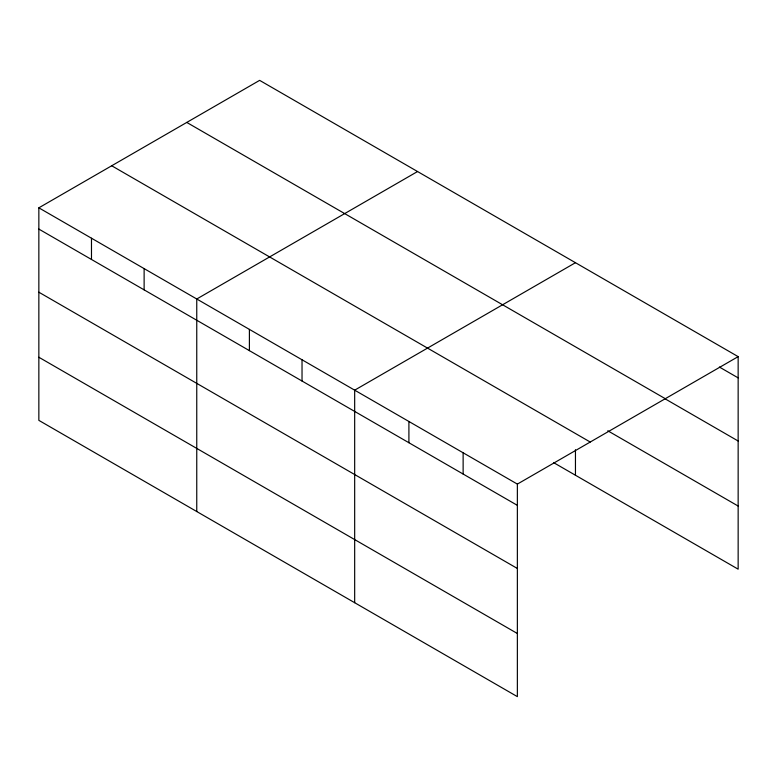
<?xml version="1.0" encoding="UTF-8"?>
<svg xmlns="http://www.w3.org/2000/svg" width="777" height="777" viewBox="0 0 777 777"><rect width="100%" height="100%" fill="white"/><g stroke="black" fill="none" stroke-linecap="round" stroke-linejoin="round"><path stroke-width="1.17" d="M38.85 207.828L517.365 484.1L517.365 696.639L38.85 420.367L38.85 207.828L259.635 80.361L738.15 356.633L738.15 569.172L553.778 462.723M417.54 171.532L196.756 298.999L196.756 511.538M575.456 262.704L354.671 390.171L354.671 602.709M517.365 484.1L738.15 356.633M719.376 367.035L738.15 377.875M186.771 122.426L665.287 398.698M665.141 398.854L738.15 441.006M607.789 430.779L738.15 506.041M111.713 165.773L590.229 442.035M38.85 229.079L517.365 505.351M38.85 292.201L517.365 568.473M38.85 357.245L517.365 633.508M575.456 449.747L575.456 475.233M463.131 452.787L463.131 474.038M408.906 421.484L408.906 442.725M302.03 359.78L302.03 381.031M249.398 329.39L249.398 350.641M144.124 268.609L144.124 289.86M91.482 238.218L91.482 259.469"/></g></svg>
